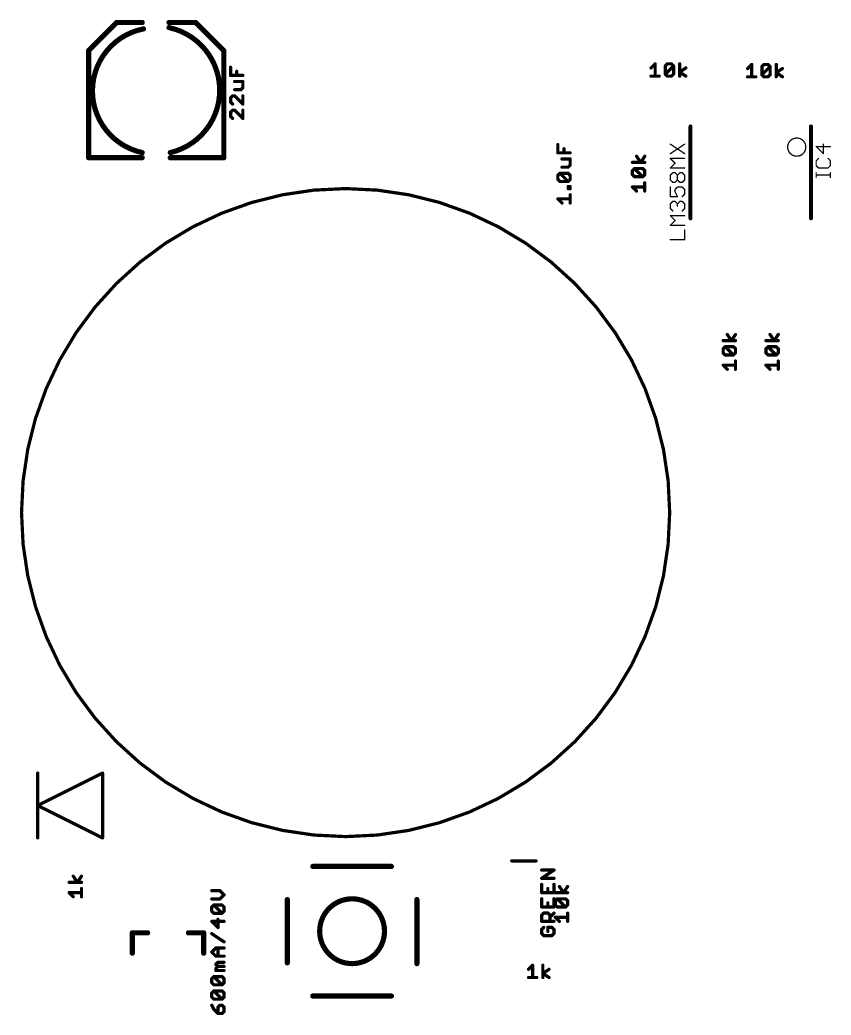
# Model space of a CAD drawing. Extents: x -0.1 to 97.9, y 0.5 to 99.
# Drawn here: x 3.75 to 35.53, y 1.28 to 40.29 of the extents above; entities that cross this region are included whole.
import ezdxf

# ---------------------------------------------------------------- set-up
doc = ezdxf.new("R2010")
doc.units = 0
doc.layers.add('21', color=253, linetype='CONTINUOUS')
doc.layers.add('27', color=253, linetype='CONTINUOUS')

msp = doc.modelspace()

# ---------------------------------------------------------------- linework, layer by layer
at = {"layer": '21'}
for points, const_width in [([(6.44, 39.0904), (7.54, 40.1904)], 0.2032), ([(7.54, 40.1904), (8.54, 40.1904)], 0.2032), ([(10.64, 40.1904), (9.59, 40.1904)], 0.2032), ([(10.64, 40.1904), (11.74, 39.0904)], 0.2032), ([(6.44, 34.8904), (6.44, 39.0904)], 0.2032), ([(11.74, 39.0904), (11.74, 34.8904)], 0.2032), ([(30.023, 36.1184), (30.023, 32.5124)], 0.1524), ([(34.747, 32.5124), (34.747, 36.1184)], 0.1524), ([(29.2349, 35.0495), (29.7942, 35.4223)], 0.0508), ([(29.2349, 35.4223), (29.7942, 35.0495)], 0.0508), ([(35.5092, 35.3291), (34.9499, 35.3291)], 0.0508), ([(34.9499, 35.3291), (35.2296, 35.0495)], 0.0508), ([(35.2296, 35.0495), (35.2296, 35.4223)], 0.0508), ([(6.44, 34.8904), (8.54, 34.8904)], 0.2032), ([(11.74, 34.8904), (9.64, 34.8904)], 0.2032), ([(29.4214, 34.6746), (29.2349, 34.861)], 0.0508), ([(29.2349, 34.861), (29.7942, 34.861)], 0.0508), ([(35.0431, 34.861), (34.9499, 34.7678)], 0.0508), ([(34.9499, 34.7678), (34.9499, 34.5814)], 0.0508), ([(35.5092, 34.7678), (35.416, 34.861)], 0.0508), ([(35.5092, 34.5814), (35.5092, 34.7678)], 0.0508), ([(29.2349, 34.4882), (29.4214, 34.6746)], 0.0508), ([(29.7942, 34.4882), (29.2349, 34.4882)], 0.0508), ([(34.9499, 34.5814), (35.0431, 34.4882)], 0.0508), ([(35.0431, 34.4882), (35.416, 34.4882)], 0.0508), ([(35.416, 34.4882), (35.5092, 34.5814)], 0.0508), ([(29.2349, 34.2065), (29.3281, 34.2997)], 0.0508), ([(29.2349, 34.0201), (29.2349, 34.2065)], 0.0508), ([(29.3281, 33.9269), (29.2349, 34.0201)], 0.0508), ([(29.3281, 34.2997), (29.4214, 34.2997)], 0.0508), ([(29.4214, 33.9269), (29.3281, 33.9269)], 0.0508), ([(29.4214, 34.2997), (29.5146, 34.2065)], 0.0508), ([(29.5146, 34.0201), (29.4214, 33.9269)], 0.0508), ([(29.5146, 34.2065), (29.6078, 34.2997)], 0.0508), ([(29.5146, 34.0201), (29.5146, 34.2065)], 0.0508), ([(29.6078, 33.9269), (29.5146, 34.0201)], 0.0508), ([(29.6078, 34.2997), (29.701, 34.2997)], 0.0508), ([(29.701, 33.9269), (29.6078, 33.9269)], 0.0508), ([(29.701, 34.2997), (29.7942, 34.2065)], 0.0508), ([(29.7942, 34.0201), (29.701, 33.9269)], 0.0508), ([(29.7942, 34.2065), (29.7942, 34.0201)], 0.0508), ([(34.9499, 34.114), (34.9499, 34.3004)], 0.0508), ([(35.5092, 34.2072), (34.9499, 34.2072)], 0.0508), ([(35.5092, 34.114), (35.5092, 34.3004)], 0.0508), ([(29.2349, 33.7384), (29.2349, 33.3655)], 0.0508), ([(29.4214, 33.6452), (29.5146, 33.7384)], 0.0508), ([(29.4214, 33.552), (29.4214, 33.6452)], 0.0508), ([(29.5146, 33.3655), (29.4214, 33.552)], 0.0508), ([(29.5146, 33.7384), (29.701, 33.7384)], 0.0508), ([(29.701, 33.7384), (29.7942, 33.6452)], 0.0508), ([(29.7942, 33.6452), (29.7942, 33.4588)], 0.0508), ([(29.2349, 33.3655), (29.5146, 33.3655)], 0.0508), ([(29.2349, 33.0839), (29.3281, 33.1771)], 0.0508), ([(29.3281, 33.1771), (29.4214, 33.1771)], 0.0508), ([(29.4214, 33.1771), (29.5146, 33.0839)], 0.0508), ([(29.5146, 33.0839), (29.6078, 33.1771)], 0.0508), ([(29.6078, 33.1771), (29.701, 33.1771)], 0.0508), ([(29.7942, 33.4588), (29.701, 33.3655)], 0.0508), ([(29.701, 33.1771), (29.7942, 33.0839)], 0.0508), ([(29.2349, 32.8974), (29.2349, 33.0839)], 0.0508), ([(29.3281, 32.8042), (29.2349, 32.8974)], 0.0508), ([(29.5146, 33.0839), (29.5146, 32.9907)], 0.0508), ([(29.7942, 32.8974), (29.701, 32.8042)], 0.0508), ([(29.7942, 33.0839), (29.7942, 32.8974)], 0.0508), ([(29.4214, 32.4294), (29.2349, 32.6158)], 0.0508), ([(29.2349, 32.6158), (29.7942, 32.6158)], 0.0508), ([(29.2349, 32.2429), (29.4214, 32.4294)], 0.0508), ([(29.7942, 32.2429), (29.2349, 32.2429)], 0.0508), ([(29.7942, 31.6816), (29.7942, 32.0545)], 0.0508), ([(29.2349, 31.6816), (29.7942, 31.6816)], 0.0508), ([(4.445, 10.7696), (4.445, 9.4996)], 0.127), ([(4.445, 9.4996), (6.985, 10.7696)], 0.127), ([(6.985, 10.7696), (6.985, 8.2296)], 0.127), ([(4.445, 9.4996), (4.445, 8.2296)], 0.127), ([(6.985, 8.2296), (4.445, 9.4996)], 0.127), ([(15.224, 7.112), (18.304, 7.112)], 0.2032), ([(23.0188, 7.3279), (23.9713, 7.3279)], 0.127), ([(14.224, 3.332), (14.224, 5.812)], 0.2032), ([(19.304, 5.812), (19.304, 3.302)], 0.2032), ([(8.7504, 4.51), (8.1504, 4.51)], 0.2032), ([(8.1504, 4.51), (8.1504, 3.71)], 0.2032), ([(10.3504, 4.51), (10.9504, 4.51)], 0.2032), ([(10.9504, 4.51), (10.9504, 3.71)], 0.2032), ([(18.304, 2.032), (15.224, 2.032)], 0.2032)]:
    msp.add_lwpolyline(points, dxfattribs=dict(at, const_width=const_width))
for points, const_width in [([(7.54, 40.2412, 1), (7.54, 40.1396)], 0.1016), ([(7.5759, 40.1545, 1), (7.5041, 40.2263)], 0.1016), ([(8.54, 40.1396, 1), (8.54, 40.2412)], 0.1016), ([(9.59, 40.2412, 1), (9.59, 40.1396)], 0.1016), ([(10.6759, 40.2263, 1), (10.6041, 40.1545)], 0.1016), ([(10.64, 40.1396, 1), (10.64, 40.2412)], 0.1016), ([(8.59, 39.9404, 0.8148), (8.54, 35.0904)], 0.2032), ([(8.5997, 39.8905, 1), (8.5803, 39.9903)], 0.1016), ([(9.64, 35.0904, 0.8004), (9.59, 39.9904)], 0.2032), ([(9.6006, 40.0401, 1), (9.5794, 39.9407)], 0.1016), ([(6.4908, 39.0904, 1), (6.3892, 39.0904)], 0.1016), ([(6.4041, 39.1263, 1), (6.4759, 39.0545)], 0.1016), ([(11.7908, 39.0904, 1), (11.6892, 39.0904)], 0.1016), ([(11.7041, 39.0545, 1), (11.7759, 39.1263)], 0.1016), ([(30.0611, 36.1184, 1), (29.9849, 36.1184)], 0.0762), ([(34.7851, 36.1184, 1), (34.7089, 36.1184)], 0.0762), ([(34.1884, 34.9504, 1), (34.1884, 35.6616, 1), (34.1884, 34.9504)], 0.0508), ([(8.5292, 35.0408, 1), (8.5508, 35.14)], 0.1016), ([(9.6284, 35.1399, 1), (9.6516, 35.0409)], 0.1016), ([(29.242, 35.4329, 1), (29.2279, 35.4118)], 0.0254), ([(29.8012, 35.4118, 1), (29.7872, 35.4329)], 0.0254), ([(34.9499, 35.3418, 1), (34.9499, 35.3164)], 0.0254), ([(34.9589, 35.3381, 1), (34.9409, 35.3201)], 0.0254), ([(35.2423, 35.4223, 1), (35.2169, 35.4223)], 0.0254), ([(35.5092, 35.3164, 1), (35.5092, 35.3418)], 0.0254), ([(6.44, 34.9412, 1), (6.44, 34.8396)], 0.1016), ([(6.3892, 34.8904, 1), (6.4908, 34.8904)], 0.1016), ([(8.54, 34.8396, 1), (8.54, 34.9412)], 0.1016), ([(9.64, 34.9412, 1), (9.64, 34.8396)], 0.1016), ([(11.6892, 34.8904, 1), (11.7908, 34.8904)], 0.1016), ([(11.74, 34.8396, 1), (11.74, 34.9412)], 0.1016), ([(29.2439, 34.87, 1), (29.2259, 34.852)], 0.0254), ([(29.2349, 34.8737, 1), (29.2349, 34.8483)], 0.0254), ([(29.2279, 35.06, 1), (29.242, 35.0389)], 0.0254), ([(29.7872, 35.0389, 1), (29.8012, 35.06)], 0.0254), ([(29.7942, 34.8483, 1), (29.7942, 34.8737)], 0.0254), ([(34.9626, 34.7678, 1), (34.9372, 34.7678)], 0.0254), ([(34.9409, 34.7768, 1), (34.9589, 34.7588)], 0.0254), ([(35.0521, 34.852, 1), (35.0342, 34.87)], 0.0254), ([(35.2169, 35.0495, 1), (35.2423, 35.0495)], 0.0254), ([(35.2206, 35.0405, 1), (35.2385, 35.0585)], 0.0254), ([(35.425, 34.87, 1), (35.407, 34.852)], 0.0254), ([(35.5219, 34.7678, 1), (35.4965, 34.7678)], 0.0254), ([(35.5002, 34.7588, 1), (35.5182, 34.7768)], 0.0254), ([(29.2349, 34.5009, 1), (29.2349, 34.4755)], 0.0254), ([(29.2259, 34.4971, 1), (29.2439, 34.4792)], 0.0254), ([(29.4303, 34.6656, 1), (29.4124, 34.6836)], 0.0254), ([(29.4124, 34.6656, 1), (29.4303, 34.6836)], 0.0254), ([(29.7942, 34.4755, 1), (29.7942, 34.5009)], 0.0254), ([(34.9589, 34.5904, 1), (34.9409, 34.5724)], 0.0254), ([(34.9372, 34.5814, 1), (34.9626, 34.5814)], 0.0254), ([(35.0431, 34.5009, 1), (35.0431, 34.4755)], 0.0254), ([(35.0342, 34.4792, 1), (35.0521, 34.4972)], 0.0254), ([(35.407, 34.4972, 1), (35.425, 34.4792)], 0.0254), ([(35.416, 34.4755, 1), (35.416, 34.5009)], 0.0254), ([(35.4965, 34.5814, 1), (35.5219, 34.5814)], 0.0254), ([(35.5182, 34.5724, 1), (35.5002, 34.5904)], 0.0254), ([(29.2476, 34.2065, 1), (29.2222, 34.2065)], 0.0254), ([(29.2259, 34.2155, 1), (29.2439, 34.1975)], 0.0254), ([(29.2439, 34.029, 1), (29.2259, 34.0111)], 0.0254), ([(29.2222, 34.0201, 1), (29.2476, 34.0201)], 0.0254), ([(29.3281, 34.3124, 1), (29.3281, 34.287)], 0.0254), ([(29.3281, 33.9396, 1), (29.3281, 33.9142)], 0.0254), ([(29.3371, 34.2907, 1), (29.3192, 34.3087)], 0.0254), ([(29.3192, 33.9179, 1), (29.3371, 33.9358)], 0.0254), ([(29.4303, 34.3087, 1), (29.4124, 34.2907)], 0.0254), ([(29.4124, 33.9358, 1), (29.4303, 33.9179)], 0.0254), ([(29.4214, 34.287, 1), (29.4214, 34.3124)], 0.0254), ([(29.4214, 33.9142, 1), (29.4214, 33.9396)], 0.0254), ([(29.5273, 34.2065, 1), (29.5019, 34.2065)], 0.0254), ([(29.5056, 34.2155, 1), (29.5235, 34.1975)], 0.0254), ([(29.5235, 34.029, 1), (29.5056, 34.0111)], 0.0254), ([(29.5019, 34.0201, 1), (29.5273, 34.0201)], 0.0254), ([(29.5056, 34.1975, 1), (29.5235, 34.2155)], 0.0254), ([(29.5235, 34.0111, 1), (29.5056, 34.029)], 0.0254), ([(29.6078, 34.3124, 1), (29.6078, 34.287)], 0.0254), ([(29.6078, 33.9396, 1), (29.6078, 33.9142)], 0.0254), ([(29.6168, 34.2907, 1), (29.5988, 34.3087)], 0.0254), ([(29.5988, 33.9179, 1), (29.6168, 33.9358)], 0.0254), ([(29.71, 34.3087, 1), (29.692, 34.2907)], 0.0254), ([(29.692, 33.9358, 1), (29.71, 33.9179)], 0.0254), ([(29.701, 34.287, 1), (29.701, 34.3124)], 0.0254), ([(29.701, 33.9142, 1), (29.701, 33.9396)], 0.0254), ([(29.8069, 34.2065, 1), (29.7815, 34.2065)], 0.0254), ([(29.7815, 34.0201, 1), (29.8069, 34.0201)], 0.0254), ([(29.7852, 34.1975, 1), (29.8032, 34.2155)], 0.0254), ([(29.8032, 34.0111, 1), (29.7852, 34.029)], 0.0254), ([(34.9626, 34.3004, 1), (34.9372, 34.3004)], 0.0254), ([(34.9499, 34.2199, 1), (34.9499, 34.1945)], 0.0254), ([(34.9372, 34.114, 1), (34.9626, 34.114)], 0.0254), ([(35.5219, 34.3004, 1), (35.4965, 34.3004)], 0.0254), ([(35.4965, 34.114, 1), (35.5219, 34.114)], 0.0254), ([(35.5092, 34.1945, 1), (35.5092, 34.2199)], 0.0254), ([(16.51, 8.2804, 1), (16.51, 33.6804, 1), (16.51, 8.2804)], 0.127), ([(29.2476, 33.7384, 1), (29.2222, 33.7384)], 0.0254), ([(29.4327, 33.5577, 1), (29.41, 33.5463)], 0.0254), ([(29.434, 33.6452, 1), (29.4087, 33.6452)], 0.0254), ([(29.4124, 33.6542, 1), (29.4303, 33.6362)], 0.0254), ([(29.4087, 33.552, 1), (29.434, 33.552)], 0.0254), ([(29.5146, 33.7511, 1), (29.5146, 33.7257)], 0.0254), ([(29.5235, 33.7294, 1), (29.5056, 33.7474)], 0.0254), ([(29.71, 33.7474, 1), (29.692, 33.7294)], 0.0254), ([(29.701, 33.7257, 1), (29.701, 33.7511)], 0.0254), ([(29.8069, 33.6452, 1), (29.7815, 33.6452)], 0.0254), ([(29.7852, 33.6362, 1), (29.8032, 33.6542)], 0.0254), ([(29.2349, 33.3782, 1), (29.2349, 33.3528)], 0.0254), ([(29.2222, 33.3655, 1), (29.2476, 33.3655)], 0.0254), ([(29.3281, 33.1898, 1), (29.3281, 33.1644)], 0.0254), ([(29.3371, 33.1681, 1), (29.3192, 33.1861)], 0.0254), ([(29.4303, 33.1861, 1), (29.4124, 33.1681)], 0.0254), ([(29.4214, 33.1644, 1), (29.4214, 33.1898)], 0.0254), ([(29.5032, 33.3599, 1), (29.5259, 33.3712)], 0.0254), ([(29.5146, 33.3528, 1), (29.5146, 33.3782)], 0.0254), ([(29.6078, 33.1898, 1), (29.6078, 33.1644)], 0.0254), ([(29.6168, 33.1681, 1), (29.5988, 33.1861)], 0.0254), ([(29.692, 33.3745, 1), (29.71, 33.3566)], 0.0254), ([(29.71, 33.1861, 1), (29.692, 33.1681)], 0.0254), ([(29.701, 33.1644, 1), (29.701, 33.1898)], 0.0254), ([(29.7815, 33.4588, 1), (29.8069, 33.4588)], 0.0254), ([(29.8032, 33.4498, 1), (29.7852, 33.4677)], 0.0254), ([(29.2476, 33.0839, 1), (29.2222, 33.0839)], 0.0254), ([(29.2259, 33.0929, 1), (29.2439, 33.0749)], 0.0254), ([(29.2439, 32.9064, 1), (29.2259, 32.8885)], 0.0254), ([(29.2222, 32.8974, 1), (29.2476, 32.8974)], 0.0254), ([(29.3192, 32.7953, 1), (29.3371, 32.8132)], 0.0254), ([(29.5273, 33.0839, 1), (29.5019, 33.0839)], 0.0254), ([(29.5056, 33.0929, 1), (29.5235, 33.0749)], 0.0254), ([(29.5019, 32.9907, 1), (29.5273, 32.9907)], 0.0254), ([(29.5056, 33.0749, 1), (29.5235, 33.0929)], 0.0254), ([(29.692, 32.8132, 1), (29.71, 32.7953)], 0.0254), ([(29.8069, 33.0839, 1), (29.7815, 33.0839)], 0.0254), ([(29.7815, 32.8974, 1), (29.8069, 32.8974)], 0.0254), ([(29.7852, 33.0749, 1), (29.8032, 33.0929)], 0.0254), ([(29.8032, 32.8885, 1), (29.7852, 32.9064)], 0.0254), ([(29.2439, 32.6248, 1), (29.2259, 32.6068)], 0.0254), ([(29.2349, 32.6285, 1), (29.2349, 32.6031)], 0.0254), ([(29.4303, 32.4204, 1), (29.4124, 32.4383)], 0.0254), ([(29.4124, 32.4204, 1), (29.4303, 32.4383)], 0.0254), ([(29.7942, 32.6031, 1), (29.7942, 32.6285)], 0.0254), ([(29.9849, 32.5124, 1), (30.0611, 32.5124)], 0.0762), ([(34.7089, 32.5124, 1), (34.7851, 32.5124)], 0.0762), ([(29.2349, 32.2556, 1), (29.2349, 32.2302)], 0.0254), ([(29.2259, 32.2519, 1), (29.2439, 32.2339)], 0.0254), ([(29.8069, 32.0545, 1), (29.7815, 32.0545)], 0.0254), ([(29.7942, 32.2302, 1), (29.7942, 32.2556)], 0.0254), ([(29.2349, 31.6943, 1), (29.2349, 31.6689)], 0.0254), ([(29.7815, 31.6816, 1), (29.8069, 31.6816)], 0.0254), ([(29.7942, 31.6689, 1), (29.7942, 31.6943)], 0.0254), ([(4.4768, 10.7696, 1), (4.4133, 10.7696)], 0.0635), ([(7.0168, 10.7696, 1), (6.9533, 10.7696)], 0.0635), ([(6.9992, 10.7412, 1), (6.9708, 10.798)], 0.0635), ([(4.4768, 9.4996, 1), (4.4133, 9.4996)], 0.0635), ([(4.4592, 9.528, 1), (4.4308, 9.4712)], 0.0635), ([(4.4308, 9.528, 1), (4.4592, 9.4712)], 0.0635), ([(4.4133, 9.4996, 1), (4.4768, 9.4996)], 0.0635), ([(4.4133, 8.2296, 1), (4.4768, 8.2296)], 0.0635), ([(6.9533, 8.2296, 1), (7.0168, 8.2296)], 0.0635), ([(6.9708, 8.2012, 1), (6.9992, 8.258)], 0.0635), ([(15.224, 7.1628, 1), (15.224, 7.0612)], 0.1016), ([(18.304, 7.0612, 1), (18.304, 7.1628)], 0.1016), ([(23.0188, 7.3597, 1), (23.0188, 7.2962)], 0.0635), ([(23.9713, 7.2962, 1), (23.9713, 7.3597)], 0.0635), ([(14.2748, 5.812, 1), (14.1732, 5.812)], 0.1016), ([(16.764, 3.302, 1), (16.764, 5.842, 1), (16.764, 3.302)], 0.2032), ([(19.3548, 5.812, 1), (19.2532, 5.812)], 0.1016), ([(8.1504, 4.5608, 1), (8.1504, 4.4592)], 0.1016), ([(8.2012, 4.51, 1), (8.0996, 4.51)], 0.1016), ([(8.7504, 4.4592, 1), (8.7504, 4.5608)], 0.1016), ([(10.3504, 4.5608, 1), (10.3504, 4.4592)], 0.1016), ([(11.0012, 4.51, 1), (10.8996, 4.51)], 0.1016), ([(10.9504, 4.4592, 1), (10.9504, 4.5608)], 0.1016), ([(8.0996, 3.71, 1), (8.2012, 3.71)], 0.1016), ([(10.8996, 3.71, 1), (11.0012, 3.71)], 0.1016), ([(14.1732, 3.332, 1), (14.2748, 3.332)], 0.1016), ([(19.2532, 3.302, 1), (19.3548, 3.302)], 0.1016), ([(15.224, 2.0828, 1), (15.224, 1.9812)], 0.1016), ([(18.304, 1.9812, 1), (18.304, 2.0828)], 0.1016)]:
    msp.add_lwpolyline(points, format="xyb", dxfattribs=dict(at, const_width=const_width))
at = {"layer": '27', "const_width": 0.127}
for points in [[(28.4783, 38.4093), (28.6393, 38.5703)], [(28.6393, 38.5703), (28.6393, 38.0873)], [(29.0396, 38.4898), (29.1201, 38.5703)], [(29.1201, 38.5703), (29.2811, 38.5703)], [(29.2811, 38.5703), (29.3616, 38.4898)], [(29.6009, 38.0873), (29.6009, 38.5703)], [(12.0011, 38.1152), (12.0011, 38.4372)], [(12.2426, 38.1152), (12.2426, 38.2762)], [(29.0396, 38.1678), (29.0396, 38.4898)], [(29.0396, 38.1678), (29.3616, 38.4898)], [(29.1201, 38.0873), (29.0396, 38.1678)], [(29.3616, 38.1678), (29.2811, 38.0873)], [(29.3616, 38.4898), (29.3616, 38.1678)], [(29.6009, 38.2483), (29.8424, 38.4093)], [(29.8424, 38.0873), (29.6009, 38.2483)], [(32.2629, 38.3839), (32.4239, 38.5449)], [(32.4239, 38.5449), (32.4239, 38.0619)], [(32.8242, 38.4644), (32.9047, 38.5449)], [(32.8242, 38.1424), (32.8242, 38.4644)], [(32.8242, 38.1424), (33.1462, 38.4644)], [(32.9047, 38.5449), (33.0657, 38.5449)], [(33.0657, 38.5449), (33.1462, 38.4644)], [(33.1462, 38.4644), (33.1462, 38.1424)], [(33.3855, 38.0619), (33.3855, 38.5449)], [(33.3855, 38.2229), (33.627, 38.3839)], [(33.627, 38.0619), (33.3855, 38.2229)], [(12.4841, 38.1152), (12.0011, 38.1152)], [(12.4841, 37.8759), (12.1621, 37.8759)], [(12.4841, 37.6344), (12.4841, 37.8759)], [(28.4783, 38.0873), (28.8003, 38.0873)], [(29.2811, 38.0873), (29.1201, 38.0873)], [(32.2629, 38.0619), (32.5849, 38.0619)], [(32.9047, 38.0619), (32.8242, 38.1424)], [(33.0657, 38.0619), (32.9047, 38.0619)], [(33.1462, 38.1424), (33.0657, 38.0619)], [(12.1621, 37.5539), (12.4036, 37.5539)], [(12.4036, 37.5539), (12.4841, 37.6344)], [(12.0816, 37.3146), (12.0011, 37.2341)], [(12.0011, 37.2341), (12.0011, 37.0731)], [(12.0011, 37.0731), (12.0816, 36.9926)], [(12.1621, 37.3146), (12.0816, 37.3146)], [(12.4841, 36.9926), (12.1621, 37.3146)], [(12.4841, 37.3146), (12.4841, 36.9926)], [(12.0816, 36.7533), (12.0011, 36.6728)], [(12.0011, 36.6728), (12.0011, 36.5118)], [(12.1621, 36.7533), (12.0816, 36.7533)], [(12.4841, 36.4313), (12.1621, 36.7533)], [(12.4841, 36.7533), (12.4841, 36.4313)], [(12.0011, 36.5118), (12.0816, 36.4313)], [(24.8281, 35.0805), (24.8281, 35.4025)], [(25.3111, 35.0805), (24.8281, 35.0805)], [(25.0696, 35.0805), (25.0696, 35.2415)], [(25.3111, 34.8412), (24.9891, 34.8412)], [(25.3111, 34.5997), (25.3111, 34.8412)], [(28.2321, 34.7063), (27.7491, 34.7063)], [(28.0711, 34.7063), (27.9101, 34.9478)], [(28.2321, 34.9478), (28.0711, 34.7063)], [(24.8281, 34.1994), (24.9086, 34.2799)], [(24.9086, 34.2799), (25.2306, 34.2799)], [(25.2306, 33.9579), (24.9086, 34.2799)], [(24.9891, 34.5192), (25.2306, 34.5192)], [(25.2306, 34.5192), (25.3111, 34.5997)], [(25.2306, 34.2799), (25.3111, 34.1994)], [(27.7491, 34.3865), (27.8296, 34.467)], [(27.7491, 34.2255), (27.7491, 34.3865)], [(27.8296, 34.467), (28.1516, 34.467)], [(28.1516, 34.145), (27.8296, 34.467)], [(28.1516, 34.467), (28.2321, 34.3865)], [(28.2321, 34.3865), (28.2321, 34.2255)], [(24.8281, 34.0384), (24.8281, 34.1994)], [(24.9086, 33.9579), (24.8281, 34.0384)], [(25.2306, 33.9579), (24.9086, 33.9579)], [(25.3111, 34.0384), (25.2306, 33.9579)], [(25.3111, 34.1994), (25.3111, 34.0384)], [(27.8296, 34.145), (27.7491, 34.2255)], [(28.1516, 34.145), (27.8296, 34.145)], [(28.2321, 34.2255), (28.1516, 34.145)], [(28.2321, 33.5837), (28.2321, 33.9057)], [(25.2306, 33.6773), (25.2306, 33.7578)], [(25.2306, 33.7578), (25.3111, 33.7578)], [(25.3111, 33.6773), (25.2306, 33.6773)], [(25.3111, 33.7578), (25.3111, 33.6773)], [(27.9101, 33.5837), (27.7491, 33.7447)], [(27.7491, 33.7447), (28.2321, 33.7447)], [(24.9891, 33.116), (24.8281, 33.277)], [(24.8281, 33.277), (25.3111, 33.277)], [(25.3111, 33.116), (25.3111, 33.438)], [(31.7881, 27.7213), (31.3051, 27.7213)], [(31.6271, 27.7213), (31.4661, 27.9628)], [(31.7881, 27.9628), (31.6271, 27.7213)], [(33.4645, 27.7213), (32.9815, 27.7213)], [(33.3035, 27.7213), (33.1425, 27.9628)], [(33.4645, 27.9628), (33.3035, 27.7213)], [(31.3051, 27.4015), (31.3856, 27.482)], [(31.3051, 27.2405), (31.3051, 27.4015)], [(31.3856, 27.482), (31.7076, 27.482)], [(31.7076, 27.16), (31.3856, 27.482)], [(31.7076, 27.482), (31.7881, 27.4015)], [(31.7881, 27.4015), (31.7881, 27.2405)], [(32.9815, 27.4015), (33.062, 27.482)], [(32.9815, 27.2405), (32.9815, 27.4015)], [(33.062, 27.482), (33.384, 27.482)], [(33.384, 27.16), (33.062, 27.482)], [(33.384, 27.482), (33.4645, 27.4015)], [(33.4645, 27.4015), (33.4645, 27.2405)], [(31.3856, 27.16), (31.3051, 27.2405)], [(31.7076, 27.16), (31.3856, 27.16)], [(31.7881, 27.2405), (31.7076, 27.16)], [(31.7881, 26.5987), (31.7881, 26.9207)], [(33.062, 27.16), (32.9815, 27.2405)], [(33.384, 27.16), (33.062, 27.16)], [(33.4645, 27.2405), (33.384, 27.16)], [(33.4645, 26.5987), (33.4645, 26.9207)], [(31.4661, 26.5987), (31.3051, 26.7597)], [(31.3051, 26.7597), (31.7881, 26.7597)], [(33.1425, 26.5987), (32.9815, 26.7597)], [(32.9815, 26.7597), (33.4645, 26.7597)], [(24.1931, 6.6459), (24.6761, 6.9679)], [(24.6761, 6.9679), (24.1931, 6.9679)], [(5.9985, 6.4857), (5.8375, 6.7272)], [(6.1595, 6.7272), (5.9985, 6.4857)], [(24.6761, 6.6459), (24.1931, 6.6459)], [(6.1595, 6.4857), (5.6765, 6.4857)], [(6.1595, 5.9244), (6.1595, 6.2464)], [(24.1931, 6.4066), (24.1931, 6.0846)], [(24.4346, 6.0846), (24.4346, 6.2456)], [(24.6761, 6.0846), (24.6761, 6.4066)], [(25.0485, 6.0805), (24.8875, 6.322)], [(25.2095, 6.322), (25.0485, 6.0805)], [(5.8375, 5.9244), (5.6765, 6.0854)], [(5.6765, 6.0854), (6.1595, 6.0854)], [(11.5865, 6.1601), (11.2645, 6.1601)], [(11.2645, 5.8381), (11.5865, 5.8381)], [(11.7475, 5.9991), (11.5865, 6.1601)], [(11.5865, 5.8381), (11.7475, 5.9991)], [(24.1931, 6.0846), (24.6761, 6.0846)], [(24.1931, 5.8452), (24.1931, 5.5232)], [(24.6761, 5.5232), (24.6761, 5.8452)], [(25.2095, 6.0805), (24.7265, 6.0805)], [(24.7265, 5.7607), (24.807, 5.8412)], [(24.807, 5.8412), (25.129, 5.8412)], [(25.129, 5.5192), (24.807, 5.8412)], [(25.129, 5.8412), (25.2095, 5.7607)], [(11.2645, 5.5183), (11.345, 5.5988)], [(11.2645, 5.3573), (11.2645, 5.5183)], [(11.345, 5.5988), (11.667, 5.5988)], [(11.667, 5.2768), (11.345, 5.5988)], [(11.667, 5.5988), (11.7475, 5.5183)], [(11.7475, 5.5183), (11.7475, 5.3573)], [(24.1931, 5.5232), (24.6761, 5.5232)], [(24.4346, 5.5232), (24.4346, 5.6842)], [(24.7265, 5.5997), (24.7265, 5.7607)], [(24.807, 5.5192), (24.7265, 5.5997)], [(25.129, 5.5192), (24.807, 5.5192)], [(25.2095, 5.5997), (25.129, 5.5192)], [(25.2095, 5.7607), (25.2095, 5.5997)], [(11.345, 5.2768), (11.2645, 5.3573)], [(11.667, 5.2768), (11.345, 5.2768)], [(11.506, 4.7155), (11.506, 5.0375)], [(11.7475, 5.3573), (11.667, 5.2768)], [(24.1931, 5.2034), (24.2736, 5.2839)], [(24.1931, 4.9619), (24.1931, 5.2034)], [(24.2736, 5.2839), (24.4346, 5.2839)], [(24.4346, 5.2839), (24.5151, 5.2034)], [(24.5151, 5.1229), (24.6761, 5.2839)], [(24.5151, 5.2034), (24.5151, 4.9619)], [(24.8875, 4.9579), (24.7265, 5.1189)], [(24.7265, 5.1189), (25.2095, 5.1189)], [(25.2095, 4.9579), (25.2095, 5.2799)], [(11.7475, 4.957), (11.2645, 4.957)], [(11.2645, 4.957), (11.506, 4.7155)], [(24.6761, 4.9619), (24.1931, 4.9619)], [(24.2736, 4.7226), (24.1931, 4.6421)], [(24.1931, 4.6421), (24.1931, 4.4811)], [(24.5956, 4.7226), (24.4346, 4.7226)], [(24.4346, 4.7226), (24.4346, 4.5616)], [(24.6761, 4.6421), (24.5956, 4.7226)], [(24.6761, 4.4811), (24.6761, 4.6421)], [(11.7475, 4.1541), (11.2645, 4.4762)], [(24.1931, 4.4811), (24.2736, 4.4006)], [(24.2736, 4.4006), (24.5956, 4.4006)], [(24.5956, 4.4006), (24.6761, 4.4811)], [(11.2645, 3.7538), (11.4255, 3.9148)], [(11.4255, 3.9148), (11.7475, 3.9148)], [(11.506, 3.5928), (11.506, 3.9148)], [(11.4255, 3.5928), (11.2645, 3.7538)], [(11.7475, 3.5928), (11.4255, 3.5928)], [(11.4255, 3.273), (11.506, 3.3535)], [(11.506, 3.1925), (11.4255, 3.273)], [(11.4255, 3.112), (11.506, 3.1925)], [(11.4255, 3.0315), (11.4255, 3.112)], [(11.506, 3.3535), (11.7475, 3.3535)], [(11.506, 3.1925), (11.7475, 3.1925)], [(23.679, 3.0779), (23.84, 3.2389)], [(23.84, 3.2389), (23.84, 2.7559)], [(24.2403, 2.7559), (24.2403, 3.2389)], [(24.2403, 2.9169), (24.4818, 3.0779)], [(11.2645, 2.7117), (11.345, 2.7922)], [(11.2645, 2.5507), (11.2645, 2.7117)], [(11.345, 2.7922), (11.667, 2.7922)], [(11.667, 2.4702), (11.345, 2.7922)], [(11.7475, 3.0315), (11.4255, 3.0315)], [(11.667, 2.7922), (11.7475, 2.7117)], [(11.7475, 2.7117), (11.7475, 2.5507)], [(23.679, 2.7559), (24.001, 2.7559)], [(24.4818, 2.7559), (24.2403, 2.9169)], [(11.345, 2.4702), (11.2645, 2.5507)], [(11.667, 2.4702), (11.345, 2.4702)], [(11.7475, 2.5507), (11.667, 2.4702)], [(11.2645, 2.1504), (11.345, 2.2309)], [(11.2645, 1.9894), (11.2645, 2.1504)], [(11.345, 1.9089), (11.2645, 1.9894)], [(11.345, 2.2309), (11.667, 2.2309)], [(11.667, 1.9089), (11.345, 2.2309)], [(11.667, 1.9089), (11.345, 1.9089)], [(11.667, 2.2309), (11.7475, 2.1504)], [(11.7475, 1.9894), (11.667, 1.9089)], [(11.7475, 2.1504), (11.7475, 1.9894)], [(11.2645, 1.6696), (11.345, 1.5086)], [(11.345, 1.5086), (11.506, 1.3476)], [(11.5865, 1.6696), (11.506, 1.5891)], [(11.506, 1.5891), (11.506, 1.3476)], [(11.667, 1.6696), (11.5865, 1.6696)], [(11.7475, 1.5891), (11.667, 1.6696)], [(11.7475, 1.4281), (11.7475, 1.5891)], [(11.506, 1.3476), (11.667, 1.3476)], [(11.667, 1.3476), (11.7475, 1.4281)]]:
    msp.add_lwpolyline(points, dxfattribs=at)
at = {"layer": '27', "const_width": 0.0635}
for points in [[(28.6711, 38.5703, 1), (28.6076, 38.5703)], [(28.6618, 38.5479, 1), (28.6169, 38.5928)], [(29.1201, 38.6021, 1), (29.1201, 38.5386)], [(29.1426, 38.5479, 1), (29.0977, 38.5928)], [(29.3036, 38.5928, 1), (29.2587, 38.5479)], [(29.2811, 38.5386, 1), (29.2811, 38.6021)], [(29.6327, 38.5703, 1), (29.5692, 38.5703)], [(12.0328, 38.4372, 1), (11.9693, 38.4372)], [(12.2743, 38.2762, 1), (12.2108, 38.2762)], [(28.4559, 38.4318, 1), (28.5008, 38.3869)], [(29.0621, 38.1903, 1), (29.0172, 38.1453)], [(29.0714, 38.4898, 1), (29.0079, 38.4898)], [(29.0172, 38.5123, 1), (29.0621, 38.4674)], [(29.3934, 38.4898, 1), (29.3299, 38.4898)], [(29.3841, 38.4674, 1), (29.3392, 38.5123)], [(29.3392, 38.4674, 1), (29.3841, 38.5123)], [(29.3841, 38.1453, 1), (29.3392, 38.1903)], [(29.6185, 38.2747, 1), (29.5833, 38.2219)], [(29.5833, 38.2747, 1), (29.6185, 38.2219)], [(29.86, 38.3829, 1), (29.8248, 38.4357)], [(32.2405, 38.4064, 1), (32.2854, 38.3615)], [(32.4557, 38.5449, 1), (32.3922, 38.5449)], [(32.4464, 38.5225, 1), (32.4015, 38.5674)], [(32.856, 38.4644, 1), (32.7925, 38.4644)], [(32.8018, 38.4869, 1), (32.8467, 38.442)], [(32.9047, 38.5767, 1), (32.9047, 38.5132)], [(32.9272, 38.5225, 1), (32.8823, 38.5674)], [(33.0882, 38.5674, 1), (33.0433, 38.5225)], [(33.0657, 38.5132, 1), (33.0657, 38.5767)], [(33.178, 38.4644, 1), (33.1145, 38.4644)], [(33.1687, 38.442, 1), (33.1238, 38.4869)], [(33.1238, 38.442, 1), (33.1687, 38.4869)], [(33.4173, 38.5449, 1), (33.3538, 38.5449)], [(33.4031, 38.2493, 1), (33.3679, 38.1965)], [(33.3679, 38.2493, 1), (33.4031, 38.1965)], [(33.6446, 38.3575, 1), (33.6094, 38.4103)], [(11.9693, 38.1152, 1), (12.0328, 38.1152)], [(12.0011, 38.147, 1), (12.0011, 38.0835)], [(12.1621, 37.9077, 1), (12.1621, 37.8442)], [(12.2108, 38.1152, 1), (12.2743, 38.1152)], [(12.5159, 37.8759, 1), (12.4523, 37.8759)], [(12.4841, 38.0835, 1), (12.4841, 38.147)], [(12.4841, 37.8442, 1), (12.4841, 37.9077)], [(28.4783, 38.1191, 1), (28.4783, 38.0555)], [(28.6076, 38.0873, 1), (28.6711, 38.0873)], [(28.8003, 38.0555, 1), (28.8003, 38.1191)], [(29.0172, 38.1903, 1), (29.0621, 38.1453)], [(29.0079, 38.1678, 1), (29.0714, 38.1678)], [(29.1201, 38.1191, 1), (29.1201, 38.0555)], [(29.0977, 38.0648, 1), (29.1426, 38.1098)], [(29.2587, 38.1098, 1), (29.3036, 38.0648)], [(29.2811, 38.0555, 1), (29.2811, 38.1191)], [(29.3299, 38.1678, 1), (29.3934, 38.1678)], [(29.5692, 38.0873, 1), (29.6327, 38.0873)], [(29.8248, 38.0609, 1), (29.86, 38.1137)], [(32.2629, 38.0937, 1), (32.2629, 38.0301)], [(32.3922, 38.0619, 1), (32.4557, 38.0619)], [(32.5849, 38.0301, 1), (32.5849, 38.0937)], [(32.8467, 38.1649, 1), (32.8018, 38.1199)], [(32.8018, 38.1649, 1), (32.8467, 38.1199)], [(32.7925, 38.1424, 1), (32.856, 38.1424)], [(32.9047, 38.0937, 1), (32.9047, 38.0301)], [(32.8823, 38.0394, 1), (32.9272, 38.0844)], [(33.0433, 38.0844, 1), (33.0882, 38.0394)], [(33.0657, 38.0301, 1), (33.0657, 38.0937)], [(33.1145, 38.1424, 1), (33.178, 38.1424)], [(33.1687, 38.1199, 1), (33.1238, 38.1649)], [(33.3538, 38.0619, 1), (33.4173, 38.0619)], [(33.6094, 38.0355, 1), (33.6446, 38.0883)], [(12.1621, 37.5856, 1), (12.1621, 37.5221)], [(12.3811, 37.5763, 1), (12.4261, 37.5314)], [(12.4036, 37.5221, 1), (12.4036, 37.5856)], [(12.4523, 37.6344, 1), (12.5159, 37.6344)], [(12.5066, 37.6119, 1), (12.4616, 37.6568)], [(12.0328, 37.2341, 1), (11.9693, 37.2341)], [(11.9693, 37.0731, 1), (12.0328, 37.0731)], [(11.9786, 37.2565, 1), (12.0235, 37.2116)], [(12.0235, 37.0955, 1), (11.9786, 37.0506)], [(12.0816, 37.3463, 1), (12.0816, 37.2828)], [(12.104, 37.2921, 1), (12.0591, 37.337)], [(12.1845, 37.337, 1), (12.1396, 37.2921)], [(12.1621, 37.2828, 1), (12.1621, 37.3463)], [(12.5159, 37.3146, 1), (12.4523, 37.3146)], [(12.0328, 36.6728, 1), (11.9693, 36.6728)], [(11.9786, 36.6952, 1), (12.0235, 36.6503)], [(12.0816, 36.785, 1), (12.0816, 36.7215)], [(12.0591, 36.9701, 1), (12.104, 37.015)], [(12.104, 36.7308, 1), (12.0591, 36.7757)], [(12.1845, 36.7757, 1), (12.1396, 36.7308)], [(12.1621, 36.7215, 1), (12.1621, 36.785)], [(12.4523, 36.9926, 1), (12.5159, 36.9926)], [(12.5159, 36.7533, 1), (12.4523, 36.7533)], [(12.4616, 36.9701, 1), (12.5066, 37.015)], [(11.9693, 36.5118, 1), (12.0328, 36.5118)], [(12.0235, 36.5342, 1), (11.9786, 36.4893)], [(12.0591, 36.4088, 1), (12.104, 36.4537)], [(12.4523, 36.4313, 1), (12.5159, 36.4313)], [(12.4616, 36.4088, 1), (12.5066, 36.4537)], [(24.8598, 35.4025, 1), (24.7963, 35.4025)], [(24.7963, 35.0805, 1), (24.8598, 35.0805)], [(24.8281, 35.1123, 1), (24.8281, 35.0488)], [(25.1013, 35.2415, 1), (25.0378, 35.2415)], [(25.0378, 35.0805, 1), (25.1013, 35.0805)], [(25.3111, 35.0488, 1), (25.3111, 35.1123)], [(24.9891, 34.873, 1), (24.9891, 34.8095)], [(25.3428, 34.8412, 1), (25.2794, 34.8412)], [(25.3111, 34.8095, 1), (25.3111, 34.873)], [(27.7491, 34.7381, 1), (27.7491, 34.6746)], [(27.9365, 34.9654, 1), (27.8837, 34.9302)], [(28.0447, 34.7239, 1), (28.0975, 34.6887)], [(28.0447, 34.6887, 1), (28.0975, 34.7239)], [(28.2585, 34.9302, 1), (28.2057, 34.9654)], [(28.2321, 34.6746, 1), (28.2321, 34.7381)], [(24.9086, 34.3117, 1), (24.9086, 34.2482)], [(24.931, 34.3024, 1), (24.8861, 34.2575)], [(24.931, 34.2575, 1), (24.8861, 34.3024)], [(24.9891, 34.551, 1), (24.9891, 34.4875)], [(25.2081, 34.5417, 1), (25.2531, 34.4968)], [(25.2531, 34.3024, 1), (25.2081, 34.2575)], [(25.2306, 34.4875, 1), (25.2306, 34.551)], [(25.2306, 34.2482, 1), (25.2306, 34.3117)], [(25.2794, 34.5997, 1), (25.3428, 34.5997)], [(25.3336, 34.5773, 1), (25.2886, 34.6222)], [(27.7808, 34.3865, 1), (27.7173, 34.3865)], [(27.7266, 34.409, 1), (27.7715, 34.3641)], [(27.8296, 34.4988, 1), (27.8296, 34.4353)], [(27.852, 34.4895, 1), (27.8071, 34.4446)], [(27.852, 34.4446, 1), (27.8071, 34.4895)], [(28.1741, 34.4895, 1), (28.1291, 34.4446)], [(28.1516, 34.4353, 1), (28.1516, 34.4988)], [(28.2639, 34.3865, 1), (28.2004, 34.3865)], [(28.2096, 34.3641, 1), (28.2546, 34.409)], [(24.8598, 34.1994, 1), (24.7963, 34.1994)], [(24.7963, 34.0384, 1), (24.8598, 34.0384)], [(24.8056, 34.2219, 1), (24.8505, 34.177)], [(24.8505, 34.0609, 1), (24.8056, 34.016)], [(24.9086, 33.9897, 1), (24.9086, 33.9262)], [(24.8861, 33.9355, 1), (24.931, 33.9804)], [(25.2081, 33.9804, 1), (25.2531, 33.9355)], [(25.2081, 33.9355, 1), (25.2531, 33.9804)], [(25.2306, 33.9262, 1), (25.2306, 33.9897)], [(25.3428, 34.1994, 1), (25.2794, 34.1994)], [(25.2794, 34.0384, 1), (25.3428, 34.0384)], [(25.2886, 34.177, 1), (25.3336, 34.2219)], [(25.3336, 34.016, 1), (25.2886, 34.0609)], [(27.7715, 34.248, 1), (27.7266, 34.2031)], [(27.7173, 34.2255, 1), (27.7808, 34.2255)], [(27.8296, 34.1768, 1), (27.8296, 34.1133)], [(27.8071, 34.1226, 1), (27.852, 34.1675)], [(28.1291, 34.1675, 1), (28.1741, 34.1226)], [(28.1291, 34.1226, 1), (28.1741, 34.1675)], [(28.1516, 34.1133, 1), (28.1516, 34.1768)], [(28.2004, 34.2255, 1), (28.2639, 34.2255)], [(28.2639, 33.9057, 1), (28.2004, 33.9057)], [(28.2546, 34.2031, 1), (28.2096, 34.248)], [(25.2624, 33.7578, 1), (25.1989, 33.7578)], [(25.2306, 33.7895, 1), (25.2306, 33.726)], [(25.2306, 33.709, 1), (25.2306, 33.6455)], [(25.1989, 33.6773, 1), (25.2624, 33.6773)], [(25.3428, 33.7578, 1), (25.2794, 33.7578)], [(25.2794, 33.6773, 1), (25.3428, 33.6773)], [(25.3111, 33.726, 1), (25.3111, 33.7895)], [(25.3111, 33.6455, 1), (25.3111, 33.709)], [(27.7491, 33.7765, 1), (27.7491, 33.713)], [(27.7715, 33.7672, 1), (27.7266, 33.7223)], [(27.8876, 33.5613, 1), (27.9325, 33.6062)], [(28.2004, 33.5837, 1), (28.2639, 33.5837)], [(28.2321, 33.713, 1), (28.2321, 33.7765)], [(24.8281, 33.3087, 1), (24.8281, 33.2452)], [(24.8505, 33.2994, 1), (24.8056, 33.2545)], [(24.9666, 33.0935, 1), (25.0115, 33.1384)], [(25.3428, 33.438, 1), (25.2794, 33.438)], [(25.3111, 33.2452, 1), (25.3111, 33.3087)], [(25.2794, 33.116, 1), (25.3428, 33.116)], [(31.3051, 27.7531, 1), (31.3051, 27.6896)], [(31.4925, 27.9804, 1), (31.4397, 27.9452)], [(31.6007, 27.7389, 1), (31.6535, 27.7037)], [(31.6007, 27.7037, 1), (31.6535, 27.7389)], [(31.8145, 27.9452, 1), (31.7617, 27.9804)], [(31.7881, 27.6896, 1), (31.7881, 27.7531)], [(32.9815, 27.7531, 1), (32.9815, 27.6896)], [(33.1689, 27.9804, 1), (33.1161, 27.9452)], [(33.2771, 27.7389, 1), (33.3299, 27.7037)], [(33.2771, 27.7037, 1), (33.3299, 27.7389)], [(33.4909, 27.9452, 1), (33.4381, 27.9804)], [(33.4645, 27.6896, 1), (33.4645, 27.7531)], [(31.3368, 27.4015, 1), (31.2733, 27.4015)], [(31.2826, 27.424, 1), (31.3275, 27.3791)], [(31.3856, 27.5138, 1), (31.3856, 27.4503)], [(31.408, 27.5045, 1), (31.3631, 27.4596)], [(31.408, 27.4596, 1), (31.3631, 27.5045)], [(31.7301, 27.5045, 1), (31.6851, 27.4596)], [(31.7076, 27.4503, 1), (31.7076, 27.5138)], [(31.8198, 27.4015, 1), (31.7564, 27.4015)], [(31.7656, 27.3791, 1), (31.8106, 27.424)], [(33.0132, 27.4015, 1), (32.9497, 27.4015)], [(32.959, 27.424, 1), (33.0039, 27.3791)], [(33.062, 27.5138, 1), (33.062, 27.4503)], [(33.0844, 27.5045, 1), (33.0395, 27.4596)], [(33.0844, 27.4596, 1), (33.0395, 27.5045)], [(33.4065, 27.5045, 1), (33.3615, 27.4596)], [(33.384, 27.4503, 1), (33.384, 27.5138)], [(33.4963, 27.4015, 1), (33.4327, 27.4015)], [(33.442, 27.3791, 1), (33.487, 27.424)], [(31.3275, 27.263, 1), (31.2826, 27.2181)], [(31.2733, 27.2405, 1), (31.3368, 27.2405)], [(31.3856, 27.1918, 1), (31.3856, 27.1283)], [(31.3631, 27.1376, 1), (31.408, 27.1825)], [(31.6851, 27.1825, 1), (31.7301, 27.1376)], [(31.6851, 27.1376, 1), (31.7301, 27.1825)], [(31.7076, 27.1283, 1), (31.7076, 27.1918)], [(31.7564, 27.2405, 1), (31.8198, 27.2405)], [(31.8198, 26.9207, 1), (31.7564, 26.9207)], [(31.8106, 27.2181, 1), (31.7656, 27.263)], [(32.9497, 27.2405, 1), (33.0132, 27.2405)], [(33.0039, 27.263, 1), (32.959, 27.2181)], [(33.062, 27.1918, 1), (33.062, 27.1283)], [(33.0395, 27.1376, 1), (33.0844, 27.1825)], [(33.3615, 27.1825, 1), (33.4065, 27.1376)], [(33.3615, 27.1376, 1), (33.4065, 27.1825)], [(33.384, 27.1283, 1), (33.384, 27.1918)], [(33.4327, 27.2405, 1), (33.4963, 27.2405)], [(33.4963, 26.9207, 1), (33.4327, 26.9207)], [(33.487, 27.2181, 1), (33.442, 27.263)], [(31.3275, 26.7822, 1), (31.2826, 26.7373)], [(31.3051, 26.7915, 1), (31.3051, 26.728)], [(31.4436, 26.5763, 1), (31.4885, 26.6212)], [(31.7564, 26.5987, 1), (31.8198, 26.5987)], [(31.7881, 26.728, 1), (31.7881, 26.7915)], [(33.0039, 26.7822, 1), (32.959, 26.7373)], [(32.9815, 26.7915, 1), (32.9815, 26.728)], [(33.12, 26.5763, 1), (33.1649, 26.6212)], [(33.4327, 26.5987, 1), (33.4963, 26.5987)], [(33.4645, 26.728, 1), (33.4645, 26.7915)], [(24.1931, 6.9996, 1), (24.1931, 6.9361)], [(24.6937, 6.9414, 1), (24.6585, 6.9943)], [(24.6761, 6.9361, 1), (24.6761, 6.9996)], [(5.8639, 6.7448, 1), (5.8111, 6.7096)], [(6.1859, 6.7096, 1), (6.1331, 6.7448)], [(24.1931, 6.6776, 1), (24.1931, 6.6141)], [(24.1755, 6.6723, 1), (24.2107, 6.6194)], [(24.6761, 6.6141, 1), (24.6761, 6.6776)], [(5.6765, 6.5174, 1), (5.6765, 6.4539)], [(5.9721, 6.5033, 1), (6.0249, 6.4681)], [(5.9721, 6.4681, 1), (6.0249, 6.5033)], [(6.1913, 6.2464, 1), (6.1278, 6.2464)], [(6.1595, 6.4539, 1), (6.1595, 6.5174)], [(24.2248, 6.4066, 1), (24.1613, 6.4066)], [(24.4663, 6.2456, 1), (24.4028, 6.2456)], [(24.7079, 6.4066, 1), (24.6444, 6.4066)], [(24.9139, 6.3396, 1), (24.8611, 6.3044)], [(25.2359, 6.3044, 1), (25.1831, 6.3396)], [(5.6989, 6.1078, 1), (5.654, 6.0629)], [(5.6765, 6.1171, 1), (5.6765, 6.0536)], [(5.815, 5.9019, 1), (5.8599, 5.9468)], [(6.1278, 5.9244, 1), (6.1913, 5.9244)], [(6.1595, 6.0536, 1), (6.1595, 6.1171)], [(11.2645, 6.1918, 1), (11.2645, 6.1283)], [(11.2645, 5.8698, 1), (11.2645, 5.8063)], [(11.6089, 6.1825, 1), (11.564, 6.1376)], [(11.564, 5.8605, 1), (11.6089, 5.8156)], [(11.5865, 6.1283, 1), (11.5865, 6.1918)], [(11.5865, 5.8063, 1), (11.5865, 5.8698)], [(11.77, 5.9766, 1), (11.725, 6.0215)], [(11.725, 5.9766, 1), (11.77, 6.0215)], [(24.1931, 6.1163, 1), (24.1931, 6.0528)], [(24.1613, 6.0846, 1), (24.2248, 6.0846)], [(24.2248, 5.8452, 1), (24.1613, 5.8452)], [(24.4028, 6.0846, 1), (24.4663, 6.0846)], [(24.6444, 6.0846, 1), (24.7079, 6.0846)], [(24.7079, 5.8452, 1), (24.6444, 5.8452)], [(24.6761, 6.0528, 1), (24.6761, 6.1163)], [(24.7265, 6.1123, 1), (24.7265, 6.0488)], [(24.807, 5.873, 1), (24.807, 5.8095)], [(24.8294, 5.8637, 1), (24.7845, 5.8188)], [(24.8294, 5.8188, 1), (24.7845, 5.8637)], [(25.0221, 6.0981, 1), (25.0749, 6.0629)], [(25.0221, 6.0629, 1), (25.0749, 6.0981)], [(25.1515, 5.8637, 1), (25.1065, 5.8188)], [(25.129, 5.8095, 1), (25.129, 5.873)], [(25.2095, 6.0488, 1), (25.2095, 6.1123)], [(11.2962, 5.5183, 1), (11.2327, 5.5183)], [(11.242, 5.5407, 1), (11.2869, 5.4958)], [(11.345, 5.6305, 1), (11.345, 5.567)], [(11.3674, 5.6212, 1), (11.3225, 5.5763)], [(11.3674, 5.5763, 1), (11.3225, 5.6212)], [(11.6895, 5.6212, 1), (11.6445, 5.5763)], [(11.667, 5.567, 1), (11.667, 5.6305)], [(11.7793, 5.5183, 1), (11.7157, 5.5183)], [(11.725, 5.4958, 1), (11.77, 5.5407)], [(24.1931, 5.555, 1), (24.1931, 5.4915)], [(24.1613, 5.5232, 1), (24.2248, 5.5232)], [(24.4663, 5.6842, 1), (24.4028, 5.6842)], [(24.4028, 5.5232, 1), (24.4663, 5.5232)], [(24.6444, 5.5232, 1), (24.7079, 5.5232)], [(24.6761, 5.4915, 1), (24.6761, 5.555)], [(24.7582, 5.7607, 1), (24.6947, 5.7607)], [(24.704, 5.7832, 1), (24.7489, 5.7383)], [(24.7489, 5.6222, 1), (24.704, 5.5773)], [(24.6947, 5.5997, 1), (24.7582, 5.5997)], [(24.807, 5.551, 1), (24.807, 5.4875)], [(24.7845, 5.4968, 1), (24.8294, 5.5417)], [(25.1065, 5.5417, 1), (25.1515, 5.4968)], [(25.1065, 5.4968, 1), (25.1515, 5.5417)], [(25.129, 5.4875, 1), (25.129, 5.551)], [(25.2413, 5.7607, 1), (25.1778, 5.7607)], [(25.1778, 5.5997, 1), (25.2413, 5.5997)], [(25.187, 5.7383, 1), (25.232, 5.7832)], [(25.232, 5.5773, 1), (25.187, 5.6222)], [(11.2327, 5.3573, 1), (11.2962, 5.3573)], [(11.2869, 5.3797, 1), (11.242, 5.3348)], [(11.345, 5.3085, 1), (11.345, 5.245)], [(11.3225, 5.2543, 1), (11.3674, 5.2992)], [(11.5377, 5.0375, 1), (11.4742, 5.0375)], [(11.6445, 5.2992, 1), (11.6895, 5.2543)], [(11.6445, 5.2543, 1), (11.6895, 5.2992)], [(11.667, 5.245, 1), (11.667, 5.3085)], [(11.7157, 5.3573, 1), (11.7793, 5.3573)], [(11.77, 5.3348, 1), (11.725, 5.3797)], [(24.2248, 5.2034, 1), (24.1613, 5.2034)], [(24.1706, 5.2259, 1), (24.2155, 5.181)], [(24.2736, 5.3157, 1), (24.2736, 5.2522)], [(24.296, 5.2615, 1), (24.2511, 5.3064)], [(24.457, 5.3064, 1), (24.4121, 5.2615)], [(24.4346, 5.2522, 1), (24.4346, 5.3157)], [(24.5468, 5.2034, 1), (24.4833, 5.2034)], [(24.4926, 5.1454, 1), (24.5375, 5.1005)], [(24.4926, 5.181, 1), (24.5375, 5.2259)], [(24.6986, 5.2615, 1), (24.6536, 5.3064)], [(24.7489, 5.1414, 1), (24.704, 5.0965)], [(24.7265, 5.1507, 1), (24.7265, 5.0872)], [(25.2413, 5.2799, 1), (25.1778, 5.2799)], [(25.2095, 5.0872, 1), (25.2095, 5.1507)], [(11.2645, 4.9887, 1), (11.2645, 4.9252)], [(11.2869, 4.9794, 1), (11.242, 4.9345)], [(11.4742, 4.7155, 1), (11.5377, 4.7155)], [(11.4835, 4.693, 1), (11.5284, 4.7379)], [(11.7475, 4.9252, 1), (11.7475, 4.9887)], [(24.1931, 4.9937, 1), (24.1931, 4.9302)], [(24.1613, 4.9619, 1), (24.2248, 4.9619)], [(24.2248, 4.6421, 1), (24.1613, 4.6421)], [(24.1706, 4.6646, 1), (24.2155, 4.6197)], [(24.296, 4.7002, 1), (24.2511, 4.7451)], [(24.4346, 4.7544, 1), (24.4346, 4.6909)], [(24.4663, 4.7226, 1), (24.4028, 4.7226)], [(24.4833, 4.9619, 1), (24.5468, 4.9619)], [(24.6181, 4.7451, 1), (24.5731, 4.7002)], [(24.5956, 4.6909, 1), (24.5956, 4.7544)], [(24.7079, 4.6421, 1), (24.6444, 4.6421)], [(24.6536, 4.6197, 1), (24.6986, 4.6646)], [(24.6761, 4.9302, 1), (24.6761, 4.9937)], [(24.865, 4.9355, 1), (24.9099, 4.9804)], [(25.1778, 4.9579, 1), (25.2413, 4.9579)], [(11.2821, 4.5026, 1), (11.2469, 4.4497)], [(24.2155, 4.5036, 1), (24.1706, 4.4587)], [(24.1613, 4.4811, 1), (24.2248, 4.4811)], [(24.2736, 4.4324, 1), (24.2736, 4.3689)], [(24.2511, 4.3782, 1), (24.296, 4.4231)], [(24.4028, 4.5616, 1), (24.4663, 4.5616)], [(24.5731, 4.4231, 1), (24.6181, 4.3782)], [(24.5956, 4.3689, 1), (24.5956, 4.4324)], [(24.6444, 4.4811, 1), (24.7079, 4.4811)], [(24.6986, 4.4587, 1), (24.6536, 4.5036)], [(11.4255, 3.9466, 1), (11.4255, 3.8831)], [(11.4479, 3.8924, 1), (11.403, 3.9373)], [(11.5377, 3.9148, 1), (11.4742, 3.9148)], [(11.7299, 4.1277, 1), (11.7651, 4.1806)], [(11.7475, 3.8831, 1), (11.7475, 3.9466)], [(11.2869, 3.7763, 1), (11.242, 3.7314)], [(11.242, 3.7763, 1), (11.2869, 3.7314)], [(11.4255, 3.6246, 1), (11.4255, 3.5611)], [(11.403, 3.5704, 1), (11.4479, 3.6153)], [(11.4742, 3.5928, 1), (11.5377, 3.5928)], [(11.7475, 3.5611, 1), (11.7475, 3.6246)], [(11.4479, 3.2955, 1), (11.403, 3.2506)], [(11.403, 3.2955, 1), (11.4479, 3.2506)], [(11.4572, 3.112, 1), (11.3937, 3.112)], [(11.403, 3.1345, 1), (11.4479, 3.0896)], [(11.506, 3.3853, 1), (11.506, 3.3218)], [(11.506, 3.2243, 1), (11.506, 3.1608)], [(11.5284, 3.3311, 1), (11.4835, 3.376)], [(11.5284, 3.1701, 1), (11.4835, 3.215)], [(11.4835, 3.1701, 1), (11.5284, 3.215)], [(11.7475, 3.3218, 1), (11.7475, 3.3853)], [(11.7475, 3.1608, 1), (11.7475, 3.2243)], [(23.6565, 3.1004, 1), (23.7014, 3.0555)], [(23.8717, 3.2389, 1), (23.8082, 3.2389)], [(23.8624, 3.2165, 1), (23.8175, 3.2614)], [(24.272, 3.2389, 1), (24.2085, 3.2389)], [(24.4994, 3.0515, 1), (24.4642, 3.1043)], [(11.2962, 2.7117, 1), (11.2327, 2.7117)], [(11.242, 2.7342, 1), (11.2869, 2.6893)], [(11.345, 2.824, 1), (11.345, 2.7605)], [(11.3674, 2.8147, 1), (11.3225, 2.7698)], [(11.3674, 2.7698, 1), (11.3225, 2.8147)], [(11.4255, 3.0633, 1), (11.4255, 2.9998)], [(11.3937, 3.0315, 1), (11.4572, 3.0315)], [(11.6895, 2.8147, 1), (11.6445, 2.7698)], [(11.667, 2.7605, 1), (11.667, 2.824)], [(11.7793, 2.7117, 1), (11.7157, 2.7117)], [(11.725, 2.6893, 1), (11.77, 2.7342)], [(11.7475, 2.9998, 1), (11.7475, 3.0633)], [(23.679, 2.7877, 1), (23.679, 2.7241)], [(23.8082, 2.7559, 1), (23.8717, 2.7559)], [(24.001, 2.7241, 1), (24.001, 2.7877)], [(24.2579, 2.9433, 1), (24.2227, 2.8905)], [(24.2227, 2.9433, 1), (24.2579, 2.8905)], [(24.2085, 2.7559, 1), (24.272, 2.7559)], [(24.4642, 2.7295, 1), (24.4994, 2.7823)], [(11.2327, 2.5507, 1), (11.2962, 2.5507)], [(11.2869, 2.5732, 1), (11.242, 2.5283)], [(11.345, 2.502, 1), (11.345, 2.4385)], [(11.3225, 2.4478, 1), (11.3674, 2.4927)], [(11.6445, 2.4927, 1), (11.6895, 2.4478)], [(11.6445, 2.4478, 1), (11.6895, 2.4927)], [(11.667, 2.4385, 1), (11.667, 2.502)], [(11.7157, 2.5507, 1), (11.7793, 2.5507)], [(11.77, 2.5283, 1), (11.725, 2.5732)], [(11.2962, 2.1504, 1), (11.2327, 2.1504)], [(11.2327, 1.9894, 1), (11.2962, 1.9894)], [(11.242, 2.1729, 1), (11.2869, 2.128)], [(11.2869, 2.0119, 1), (11.242, 1.967)], [(11.345, 2.2627, 1), (11.345, 2.1992)], [(11.3674, 2.2534, 1), (11.3225, 2.2085)], [(11.345, 1.9407, 1), (11.345, 1.8772)], [(11.3674, 2.2085, 1), (11.3225, 2.2534)], [(11.3225, 1.8865, 1), (11.3674, 1.9314)], [(11.6895, 2.2534, 1), (11.6445, 2.2085)], [(11.6445, 1.9314, 1), (11.6895, 1.8865)], [(11.6445, 1.8865, 1), (11.6895, 1.9314)], [(11.667, 2.1992, 1), (11.667, 2.2627)], [(11.667, 1.8772, 1), (11.667, 1.9407)], [(11.7793, 2.1504, 1), (11.7157, 2.1504)], [(11.7157, 1.9894, 1), (11.7793, 1.9894)], [(11.725, 2.128, 1), (11.77, 2.1729)], [(11.77, 1.967, 1), (11.725, 2.0119)], [(11.2929, 1.6838, 1), (11.2361, 1.6554)], [(11.3674, 1.5311, 1), (11.3225, 1.4862)], [(11.5377, 1.5891, 1), (11.4742, 1.5891)], [(11.4835, 1.6116, 1), (11.5284, 1.5667)], [(11.5865, 1.7014, 1), (11.5865, 1.6379)], [(11.6089, 1.6472, 1), (11.564, 1.6921)], [(11.6895, 1.6921, 1), (11.6445, 1.6472)], [(11.667, 1.6379, 1), (11.667, 1.7014)], [(11.7793, 1.5891, 1), (11.7157, 1.5891)], [(11.725, 1.5667, 1), (11.77, 1.6116)], [(11.3166, 1.4944, 1), (11.3734, 1.5228)], [(11.4742, 1.3476, 1), (11.5377, 1.3476)], [(11.506, 1.3794, 1), (11.506, 1.3159)], [(11.4835, 1.3251, 1), (11.5284, 1.3701)], [(11.6445, 1.3701, 1), (11.6895, 1.3251)], [(11.667, 1.3159, 1), (11.667, 1.3794)], [(11.7157, 1.4281, 1), (11.7793, 1.4281)], [(11.77, 1.4056, 1), (11.725, 1.4506)]]:
    msp.add_lwpolyline(points, format="xyb", dxfattribs=at)

doc.saveas('drawing.dxf')
